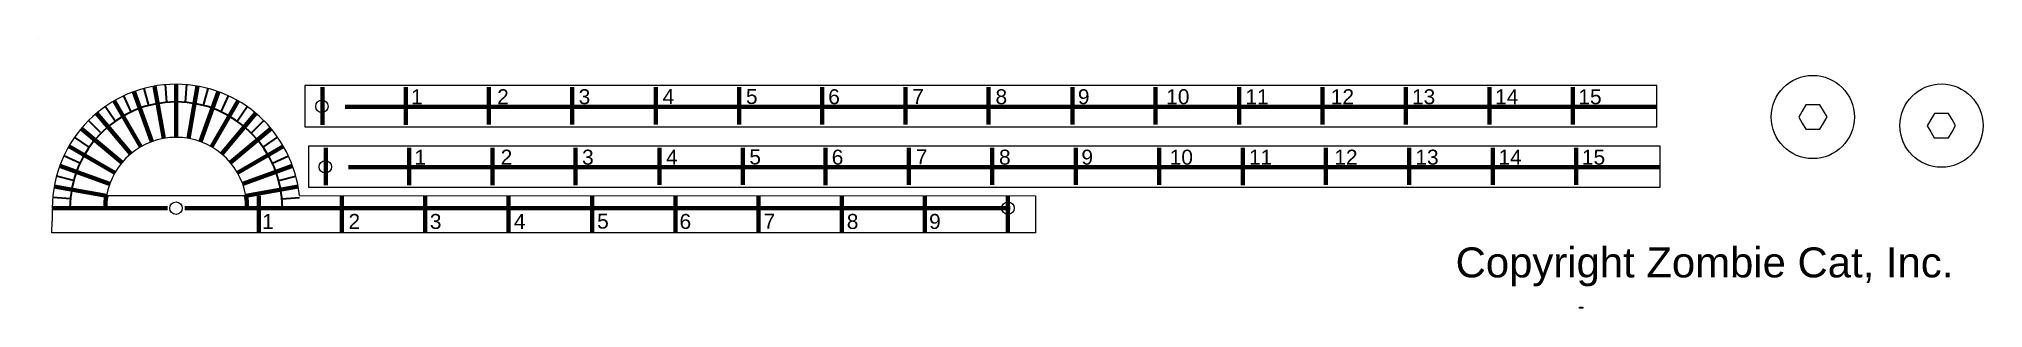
# Model space of a CAD drawing. Header units: inches. Extents: x -12 to 11.4, y 5.7 to 8.9.
import ezdxf

# ---------------------------------------------------------------- set-up
doc = ezdxf.new("R2010")
doc.units = ezdxf.units.IN
doc.header["$MEASUREMENT"] = 0
doc.header["$XCLIPFRAME"] = 0
doc.layers.add('Layer 1', color=7, linetype='Continuous')
doc.styles.add('0', font='Arial', dxfattribs={"height": 1})
doc.styles.add('1', font='Arial', dxfattribs={"height": 1})
doc.styles.add('10', font='Arial', dxfattribs={"height": 1})
doc.styles.add('11', font='Arial', dxfattribs={"height": 1})
doc.styles.add('12', font='Arial', dxfattribs={"height": 1})
doc.styles.add('13', font='Arial', dxfattribs={"height": 1})
doc.styles.add('14', font='Arial', dxfattribs={"height": 1})
doc.styles.add('15', font='Arial', dxfattribs={"height": 1})
doc.styles.add('16', font='Arial', dxfattribs={"height": 1})
doc.styles.add('17', font='Arial', dxfattribs={"height": 1})
doc.styles.add('18', font='Arial', dxfattribs={"height": 1})
doc.styles.add('19', font='Arial', dxfattribs={"height": 1})
doc.styles.add('2', font='Arial', dxfattribs={"height": 1})
doc.styles.add('20', font='Arial', dxfattribs={"height": 1})
doc.styles.add('21', font='Arial', dxfattribs={"height": 1})
doc.styles.add('22', font='Arial', dxfattribs={"height": 1})
doc.styles.add('23', font='Arial', dxfattribs={"height": 1})
doc.styles.add('24', font='Arial', dxfattribs={"height": 1})
doc.styles.add('25', font='Arial', dxfattribs={"height": 1})
doc.styles.add('26', font='Arial', dxfattribs={"height": 1})
doc.styles.add('27', font='Arial', dxfattribs={"height": 1})
doc.styles.add('28', font='Arial', dxfattribs={"height": 1})
doc.styles.add('29', font='Arial', dxfattribs={"height": 1})
doc.styles.add('3', font='Arial', dxfattribs={"height": 1})
doc.styles.add('30', font='Arial', dxfattribs={"height": 1})
doc.styles.add('31', font='Arial', dxfattribs={"height": 1})
doc.styles.add('32', font='Arial', dxfattribs={"height": 1})
doc.styles.add('33', font='Arial', dxfattribs={"height": 1})
doc.styles.add('34', font='Arial', dxfattribs={"height": 1})
doc.styles.add('35', font='Arial', dxfattribs={"height": 1})
doc.styles.add('36', font='Arial', dxfattribs={"height": 1})
doc.styles.add('37', font='Arial', dxfattribs={"height": 1})
doc.styles.add('38', font='Arial', dxfattribs={"height": 1})
doc.styles.add('4', font='Arial', dxfattribs={"height": 1})
doc.styles.add('5', font='Arial', dxfattribs={"height": 1})
doc.styles.add('6', font='Arial', dxfattribs={"height": 1})
doc.styles.add('7', font='Arial', dxfattribs={"height": 1})
doc.styles.add('8', font='Arial', dxfattribs={"height": 1})
doc.styles.add('9', font='Arial', dxfattribs={"height": 1})
picture_1 = doc.add_image_def('image1.jpg', size_in_pixel=(196, 69))

msp = doc.modelspace()

# ---------------------------------------------------------------- linework, layer by layer
at = {"layer": 'Layer 1', "color": 250, "lineweight": 9}
for centre in [(9.34, 7.995), (10.886, 7.892)]:
    msp.add_ellipse(centre, major_axis=(0, 0.5), ratio=1, dxfattribs=at)
for points in [[(-11.976, 8.933), (-11.976, 8.933), (-11.976, 8.933), (-11.976, 8.933)], [(-9.488, 7.048), (-9.488, 7.048), (-11.164, 7.048), (-11.164, 7.048)], [(-11.815, 6.9), (-11.815, 6.9), (-11.815, 6.9), (-11.815, 6.9)], [(-11.815, 6.893), (-11.815, 6.893), (-11.815, 6.745), (-11.815, 6.745)], [(-11.603, 6.9), (-11.603, 6.9), (-11.603, 6.9), (-11.603, 6.9)], [(-11.177, 6.9), (-11.177, 6.9), (-11.177, 6.9), (-11.177, 6.9)]]:
    msp.add_open_spline(points, degree=3, dxfattribs=at)
for points, knots in [([(-8.845, 7.051), (-8.921, 7.803), (-9.555, 8.389), (-10.326, 8.389), (-10.326, 8.389), (-11.148, 8.389), (-11.815, 7.722), (-11.815, 6.9)], [0, 0, 0, 0, 0.333333, 0.333333, 0.333333, 0.333333, 1, 1, 1, 1]), ([(7.464, 7.877), (7.464, 7.877), (-8.78, 7.877), (-8.78, 7.877), (-8.78, 7.877), (-8.78, 7.877), (-8.78, 8.373), (-8.78, 8.373), (-8.78, 8.373), (-8.78, 8.373), (7.464, 8.373), (7.464, 8.373), (7.464, 8.373), (7.464, 8.373), (7.464, 7.877), (7.464, 7.877)], [0, 0, 0, 0, 0.2, 0.2, 0.2, 0.2, 0.4, 0.4, 0.4, 0.4, 0.6, 0.6, 0.6, 0.6, 1, 1, 1, 1]), ([(-8.65, 8.123), (-8.65, 8.123), (-8.65, 8.123), (-8.65, 8.123), (-8.65, 8.123), (-8.65, 8.082), (-8.617, 8.048), (-8.575, 8.048), (-8.575, 8.048), (-8.534, 8.048), (-8.5, 8.082), (-8.5, 8.123), (-8.5, 8.123), (-8.5, 8.164), (-8.534, 8.198), (-8.575, 8.198), (-8.575, 8.198), (-8.617, 8.198), (-8.65, 8.164), (-8.65, 8.123)], [0, 0, 0, 0, 0.166667, 0.166667, 0.166667, 0.166667, 0.333333, 0.333333, 0.333333, 0.333333, 0.5, 0.5, 0.5, 0.5, 0.666667, 0.666667, 0.666667, 0.666667, 1, 1, 1, 1]), ([(9.256, 8.141), (9.256, 8.141), (9.341, 8.141), (9.341, 8.141), (9.341, 8.141), (9.341, 8.141), (9.426, 8.142), (9.426, 8.142), (9.426, 8.142), (9.426, 8.142), (9.468, 8.069), (9.468, 8.069), (9.468, 8.069), (9.468, 8.069), (9.511, 7.996), (9.511, 7.996), (9.511, 7.996), (9.511, 7.996), (9.468, 7.923), (9.468, 7.923), (9.468, 7.923), (9.468, 7.923), (9.425, 7.849), (9.425, 7.849), (9.425, 7.849), (9.425, 7.849), (9.34, 7.849), (9.34, 7.849), (9.34, 7.849), (9.34, 7.849), (9.255, 7.848), (9.255, 7.848), (9.255, 7.848), (9.255, 7.848), (9.212, 7.921), (9.212, 7.921), (9.212, 7.921), (9.212, 7.921), (9.17, 7.994), (9.17, 7.994), (9.17, 7.994), (9.17, 7.994), (9.213, 8.067), (9.213, 8.067), (9.213, 8.067), (9.213, 8.067), (9.256, 8.141), (9.256, 8.141)], [0, 0, 0, 0, 0.076923, 0.076923, 0.076923, 0.076923, 0.153846, 0.153846, 0.153846, 0.153846, 0.230769, 0.230769, 0.230769, 0.230769, 0.307692, 0.307692, 0.307692, 0.307692, 0.384615, 0.384615, 0.384615, 0.384615, 0.461538, 0.461538, 0.461538, 0.461538, 0.538462, 0.538462, 0.538462, 0.538462, 0.615385, 0.615385, 0.615385, 0.615385, 0.692308, 0.692308, 0.692308, 0.692308, 0.769231, 0.769231, 0.769231, 0.769231, 0.846154, 0.846154, 0.846154, 0.846154, 1, 1, 1, 1]), ([(10.802, 8.038), (10.802, 8.038), (10.887, 8.038), (10.887, 8.038), (10.887, 8.038), (10.887, 8.038), (10.972, 8.039), (10.972, 8.039), (10.972, 8.039), (10.972, 8.039), (11.014, 7.966), (11.014, 7.966), (11.014, 7.966), (11.014, 7.966), (11.056, 7.893), (11.056, 7.893), (11.056, 7.893), (11.056, 7.893), (11.013, 7.819), (11.013, 7.819), (11.013, 7.819), (11.013, 7.819), (10.971, 7.746), (10.971, 7.746), (10.971, 7.746), (10.971, 7.746), (10.886, 7.746), (10.886, 7.746), (10.886, 7.746), (10.886, 7.746), (10.8, 7.745), (10.8, 7.745), (10.8, 7.745), (10.8, 7.745), (10.758, 7.818), (10.758, 7.818), (10.758, 7.818), (10.758, 7.818), (10.716, 7.891), (10.716, 7.891), (10.716, 7.891), (10.716, 7.891), (10.759, 7.964), (10.759, 7.964), (10.759, 7.964), (10.759, 7.964), (10.802, 8.038), (10.802, 8.038)], [0, 0, 0, 0, 0.076923, 0.076923, 0.076923, 0.076923, 0.153846, 0.153846, 0.153846, 0.153846, 0.230769, 0.230769, 0.230769, 0.230769, 0.307692, 0.307692, 0.307692, 0.307692, 0.384615, 0.384615, 0.384615, 0.384615, 0.461538, 0.461538, 0.461538, 0.461538, 0.538462, 0.538462, 0.538462, 0.538462, 0.615385, 0.615385, 0.615385, 0.615385, 0.692308, 0.692308, 0.692308, 0.692308, 0.769231, 0.769231, 0.769231, 0.769231, 0.846154, 0.846154, 0.846154, 0.846154, 1, 1, 1, 1]), ([(-9.488, 7.048), (-9.558, 7.447), (-9.907, 7.751), (-10.326, 7.751), (-10.326, 7.751), (-10.746, 7.751), (-11.094, 7.447), (-11.164, 7.048)], [0, 0, 0, 0, 0.333333, 0.333333, 0.333333, 0.333333, 1, 1, 1, 1]), ([(7.505, 7.151), (7.505, 7.151), (-8.738, 7.151), (-8.738, 7.151), (-8.738, 7.151), (-8.738, 7.151), (-8.738, 7.647), (-8.738, 7.647), (-8.738, 7.647), (-8.738, 7.647), (7.505, 7.647), (7.505, 7.647), (7.505, 7.647), (7.505, 7.647), (7.505, 7.151), (7.505, 7.151)], [0, 0, 0, 0, 0.2, 0.2, 0.2, 0.2, 0.4, 0.4, 0.4, 0.4, 0.6, 0.6, 0.6, 0.6, 1, 1, 1, 1]), ([(-8.609, 7.397), (-8.609, 7.397), (-8.609, 7.397), (-8.609, 7.397), (-8.609, 7.397), (-8.609, 7.355), (-8.575, 7.322), (-8.534, 7.322), (-8.534, 7.322), (-8.492, 7.322), (-8.459, 7.355), (-8.459, 7.397), (-8.459, 7.397), (-8.459, 7.438), (-8.492, 7.472), (-8.534, 7.472), (-8.534, 7.472), (-8.575, 7.472), (-8.609, 7.438), (-8.609, 7.397)], [0, 0, 0, 0, 0.166667, 0.166667, 0.166667, 0.166667, 0.333333, 0.333333, 0.333333, 0.333333, 0.5, 0.5, 0.5, 0.5, 0.666667, 0.666667, 0.666667, 0.666667, 1, 1, 1, 1]), ([(-8.845, 7.051), (-8.845, 7.051), (-0.001, 7.048), (-0.001, 7.048), (-0.001, 7.048), (-0.001, 7.048), (-0.001, 6.604), (-0.001, 6.604), (-0.001, 6.604), (-0.001, 6.604), (-11.819, 6.604), (-11.819, 6.604), (-11.819, 6.604), (-11.819, 6.604), (-11.815, 6.745), (-11.815, 6.745)], [0, 0, 0, 0, 0.2, 0.2, 0.2, 0.2, 0.4, 0.4, 0.4, 0.4, 0.6, 0.6, 0.6, 0.6, 1, 1, 1, 1]), ([(-10.403, 6.9), (-10.403, 6.9), (-10.403, 6.9), (-10.403, 6.9), (-10.403, 6.9), (-10.403, 6.859), (-10.37, 6.825), (-10.328, 6.825), (-10.328, 6.825), (-10.287, 6.825), (-10.253, 6.859), (-10.253, 6.9), (-10.253, 6.9), (-10.253, 6.942), (-10.287, 6.975), (-10.328, 6.975), (-10.328, 6.975), (-10.37, 6.975), (-10.403, 6.942), (-10.403, 6.9)], [0, 0, 0, 0, 0.166667, 0.166667, 0.166667, 0.166667, 0.333333, 0.333333, 0.333333, 0.333333, 0.5, 0.5, 0.5, 0.5, 0.666667, 0.666667, 0.666667, 0.666667, 1, 1, 1, 1]), ([(-0.406, 6.9), (-0.406, 6.9), (-0.406, 6.9), (-0.406, 6.9), (-0.406, 6.9), (-0.406, 6.859), (-0.373, 6.825), (-0.331, 6.825), (-0.331, 6.825), (-0.29, 6.825), (-0.256, 6.859), (-0.256, 6.9), (-0.256, 6.9), (-0.256, 6.941), (-0.29, 6.975), (-0.331, 6.975), (-0.331, 6.975), (-0.373, 6.975), (-0.406, 6.941), (-0.406, 6.9)], [0, 0, 0, 0, 0.166667, 0.166667, 0.166667, 0.166667, 0.333333, 0.333333, 0.333333, 0.333333, 0.5, 0.5, 0.5, 0.5, 0.666667, 0.666667, 0.666667, 0.666667, 1, 1, 1, 1])]:
    msp.add_open_spline(points, degree=3, knots=knots, dxfattribs=at)
at = {"layer": 'Layer 1', "color": 250, "lineweight": 106}
for points in [[(-10.752, 7.637), (-10.752, 7.637), (-11.071, 8.19), (-11.071, 8.19)], [(-10.617, 7.7), (-10.617, 7.7), (-10.836, 8.3), (-10.836, 8.3)], [(-10.474, 7.738), (-10.474, 7.738), (-10.585, 8.367), (-10.585, 8.367)], [(-10.326, 7.751), (-10.326, 7.751), (-10.326, 8.389), (-10.326, 8.389)], [(-10.179, 7.738), (-10.179, 7.738), (-10.068, 8.367), (-10.068, 8.367)], [(-10.035, 7.7), (-10.035, 7.7), (-9.817, 8.3), (-9.817, 8.3)], [(-9.901, 7.637), (-9.901, 7.637), (-9.582, 8.19), (-9.582, 8.19)], [(-8.568, 7.903), (-8.568, 7.903), (-8.568, 8.352), (-8.568, 8.352)], [(-7.568, 8.352), (-7.568, 8.352), (-7.568, 7.903), (-7.568, 7.903)], [(-6.568, 7.904), (-6.568, 7.904), (-6.568, 8.352), (-6.568, 8.352)], [(-5.568, 8.352), (-5.568, 8.352), (-5.568, 7.904), (-5.568, 7.904)], [(-4.561, 7.905), (-4.561, 7.905), (-4.561, 8.352), (-4.561, 8.352)], [(-3.561, 8.352), (-3.561, 8.352), (-3.561, 7.905), (-3.561, 7.905)], [(-2.564, 8.353), (-2.564, 8.353), (-2.564, 7.904), (-2.564, 7.904)], [(-1.564, 7.905), (-1.564, 7.905), (-1.564, 8.353), (-1.564, 8.353)], [(-0.564, 8.353), (-0.564, 8.353), (-0.564, 7.905), (-0.564, 7.905)], [(0.443, 7.906), (0.443, 7.906), (0.443, 8.353), (0.443, 8.353)], [(1.443, 8.353), (1.443, 8.353), (1.443, 7.906), (1.443, 7.906)], [(2.448, 8.353), (2.448, 8.353), (2.448, 7.904), (2.448, 7.904)], [(3.448, 7.905), (3.448, 7.905), (3.448, 8.353), (3.448, 8.353)], [(4.448, 8.353), (4.448, 8.353), (4.448, 7.905), (4.448, 7.905)], [(5.455, 7.906), (5.455, 7.906), (5.455, 8.353), (5.455, 8.353)], [(6.455, 8.353), (6.455, 8.353), (6.455, 7.906), (6.455, 7.906)], [(-10.873, 7.552), (-10.873, 7.552), (-11.283, 8.041), (-11.283, 8.041)], [(-9.779, 7.552), (-9.779, 7.552), (-9.369, 8.041), (-9.369, 8.041)], [(-8.296, 8.119), (-8.296, 8.119), (7.464, 8.119), (7.464, 8.119)], [(-10.978, 7.447), (-10.978, 7.447), (-11.467, 7.858), (-11.467, 7.858)], [(-9.675, 7.447), (-9.675, 7.447), (-9.186, 7.857), (-9.186, 7.857)], [(-11.063, 7.326), (-11.063, 7.326), (-11.616, 7.645), (-11.616, 7.645)], [(-9.589, 7.326), (-9.589, 7.326), (-9.037, 7.645), (-9.037, 7.645)], [(-8.526, 7.177), (-8.526, 7.177), (-8.526, 7.626), (-8.526, 7.626)], [(-7.526, 7.626), (-7.526, 7.626), (-7.526, 7.177), (-7.526, 7.177)], [(-6.526, 7.178), (-6.526, 7.178), (-6.526, 7.626), (-6.526, 7.626)], [(-5.526, 7.626), (-5.526, 7.626), (-5.526, 7.178), (-5.526, 7.178)], [(-4.519, 7.179), (-4.519, 7.179), (-4.519, 7.626), (-4.519, 7.626)], [(-3.519, 7.626), (-3.519, 7.626), (-3.519, 7.179), (-3.519, 7.179)], [(-2.522, 7.627), (-2.522, 7.627), (-2.522, 7.178), (-2.522, 7.178)], [(-1.522, 7.179), (-1.522, 7.179), (-1.522, 7.627), (-1.522, 7.627)], [(-0.522, 7.627), (-0.522, 7.627), (-0.522, 7.179), (-0.522, 7.179)], [(0.485, 7.18), (0.485, 7.18), (0.485, 7.627), (0.485, 7.627)], [(1.485, 7.627), (1.485, 7.627), (1.485, 7.18), (1.485, 7.18)], [(2.489, 7.627), (2.489, 7.627), (2.489, 7.178), (2.489, 7.178)], [(3.489, 7.179), (3.489, 7.179), (3.489, 7.627), (3.489, 7.627)], [(4.489, 7.627), (4.489, 7.627), (4.489, 7.179), (4.489, 7.179)], [(5.496, 7.18), (5.496, 7.18), (5.496, 7.627), (5.496, 7.627)], [(6.496, 7.627), (6.496, 7.627), (6.496, 7.18), (6.496, 7.18)], [(-11.126, 7.191), (-11.126, 7.191), (-11.726, 7.41), (-11.726, 7.41)], [(-9.527, 7.191), (-9.527, 7.191), (-8.927, 7.41), (-8.927, 7.41)], [(-8.254, 7.393), (-8.254, 7.393), (7.505, 7.393), (7.505, 7.393)], [(-11.164, 7.048), (-11.164, 7.048), (-11.793, 7.159), (-11.793, 7.159)], [(-11.164, 7.048), (-11.173, 7), (-11.177, 6.951), (-11.177, 6.9)], [(-9.488, 7.048), (-9.488, 7.048), (-8.86, 7.159), (-8.86, 7.159)], [(-9.475, 6.9), (-9.475, 6.951), (-9.48, 7), (-9.488, 7.048)], [(-9.334, 6.599), (-9.334, 6.599), (-9.334, 7.049), (-9.334, 7.049)], [(-8.334, 7.049), (-8.334, 7.049), (-8.334, 6.599), (-8.334, 6.599)], [(-7.334, 6.6), (-7.334, 6.6), (-7.334, 7.049), (-7.334, 7.049)], [(-6.334, 7.049), (-6.334, 7.049), (-6.334, 6.6), (-6.334, 6.6)], [(-5.328, 6.601), (-5.328, 6.601), (-5.328, 7.049), (-5.328, 7.049)], [(-4.328, 7.049), (-4.328, 7.049), (-4.328, 6.601), (-4.328, 6.601)], [(-3.328, 6.601), (-3.328, 6.601), (-3.328, 7.049), (-3.328, 7.049)], [(-2.328, 7.049), (-2.328, 7.049), (-2.328, 6.601), (-2.328, 6.601)], [(-1.332, 6.605), (-1.332, 6.605), (-1.332, 7.052), (-1.332, 7.052)], [(-0.332, 7.052), (-0.332, 7.052), (-0.332, 6.605), (-0.332, 6.605)], [(-10.431, 6.9), (-10.431, 6.9), (-11.815, 6.9), (-11.815, 6.9)], [(-11.101, 6.9), (-11.101, 6.9), (-11.793, 6.9), (-11.793, 6.9)], [(-10.221, 6.9), (-10.221, 6.9), (-0.305, 6.9), (-0.305, 6.9)]]:
    msp.add_open_spline(points, degree=3, dxfattribs=at)
at = {"layer": 'Layer 1', "color": 250, "lineweight": 35}
for points in [[(-10.866, 8.057), (-10.866, 8.057), (-10.956, 8.25), (-10.956, 8.25)], [(-10.656, 8.133), (-10.656, 8.133), (-10.711, 8.339), (-10.711, 8.339)], [(-10.438, 8.172), (-10.438, 8.172), (-10.456, 8.384), (-10.456, 8.384)], [(-10.215, 8.172), (-10.215, 8.172), (-10.197, 8.384), (-10.197, 8.384)], [(-9.996, 8.133), (-9.996, 8.133), (-9.941, 8.339), (-9.941, 8.339)], [(-9.787, 8.057), (-9.787, 8.057), (-9.697, 8.25), (-9.697, 8.25)], [(-11.235, 7.809), (-11.235, 7.809), (-11.379, 7.953), (-11.379, 7.953)], [(-11.058, 7.946), (-11.058, 7.946), (-11.18, 8.12), (-11.18, 8.12)], [(-9.594, 7.946), (-9.594, 7.946), (-9.472, 8.12), (-9.472, 8.12)], [(-9.43, 7.797), (-9.43, 7.797), (-9.273, 7.953), (-9.273, 7.953)], [(-11.372, 7.632), (-11.372, 7.632), (-11.546, 7.754), (-11.546, 7.754)], [(-9.281, 7.632), (-9.281, 7.632), (-9.107, 7.754), (-9.107, 7.754)], [(-11.483, 7.44), (-11.483, 7.44), (-11.676, 7.53), (-11.676, 7.53)], [(-9.17, 7.44), (-9.17, 7.44), (-8.977, 7.53), (-8.977, 7.53)], [(-11.559, 7.231), (-11.559, 7.231), (-11.765, 7.286), (-11.765, 7.286)], [(-9.093, 7.231), (-9.093, 7.231), (-8.888, 7.286), (-8.888, 7.286)], [(-11.598, 7.012), (-11.598, 7.012), (-11.81, 7.03), (-11.81, 7.03)], [(-9.055, 7.012), (-9.055, 7.012), (-8.843, 7.03), (-8.843, 7.03)]]:
    msp.add_open_spline(points, degree=3, dxfattribs=at)
msp.add_open_spline([(-9.05, 6.9), (-9.05, 7.605), (-9.622, 8.177), (-10.326, 8.177), (-10.326, 8.177), (-11.031, 8.177), (-11.603, 7.605), (-11.603, 6.9)], degree=3, knots=[0, 0, 0, 0, 0.333333, 0.333333, 0.333333, 0.333333, 1, 1, 1, 1], dxfattribs=at)

# ---------------------------------------------------------------- texts
at = {"layer": 'Layer 1', "color": 250, "oblique": 0}
for s, height, style, p in [('1', 0.18, '24', (-7.505, 8.149)), ('2', 0.18, '25', (-6.469, 8.149)), ('3', 0.18, '26', (-5.49, 8.149)), ('4', 0.18, '27', (-4.481, 8.15)), ('5', 0.18, '28', (-3.48, 8.152)), ('6', 0.18, '29', (-2.491, 8.149)), ('7', 0.18, '30', (-1.481, 8.152)), ('8', 0.18, '31', (-0.481, 8.149)), ('9', 0.18, '32', (0.509, 8.149)), ('10', 0.18, '33', (1.57, 8.149)), ('11', 0.18, '34', (2.522, 8.149)), ('12', 0.18, '35', (3.548, 8.149)), ('13', 0.18, '36', (4.523, 8.149)), ('14', 0.18, '37', (5.522, 8.149)), ('15', 0.18, '38', (6.523, 8.149)), ('1', 0.18, '9', (-7.463, 7.423)), ('2', 0.18, '10', (-6.427, 7.423)), ('3', 0.18, '11', (-5.449, 7.423)), ('4', 0.18, '12', (-4.439, 7.423)), ('5', 0.18, '13', (-3.439, 7.426)), ('6', 0.18, '14', (-2.449, 7.423)), ('7', 0.18, '15', (-1.439, 7.426)), ('8', 0.18, '16', (-0.439, 7.423)), ('9', 0.18, '17', (0.551, 7.423)), ('10', 0.18, '18', (1.612, 7.423)), ('11', 0.18, '19', (2.564, 7.423)), ('12', 0.18, '20', (3.59, 7.423)), ('13', 0.18, '21', (4.564, 7.423)), ('14', 0.18, '22', (5.563, 7.423)), ('15', 0.18, '23', (6.565, 7.423)), ('1', 0.18, '0', (-9.293, 6.651)), ('2', 0.18, '1', (-8.256, 6.651)), ('3', 0.18, '2', (-7.278, 6.651)), ('4', 0.18, '3', (-6.268, 6.652)), ('5', 0.18, '4', (-5.268, 6.655)), ('6', 0.18, '5', (-4.278, 6.651)), ('7', 0.18, '6', (-3.268, 6.654)), ('8', 0.18, '7', (-2.268, 6.651)), ('9', 0.18, '8', (-1.279, 6.651)), ('Copyright Zombie Cat, Inc.', 0.36, '0', (5.048, 6.069))]:
    msp.add_text(s, height=height, dxfattribs=dict(at, style=style)).set_placement(p)

# ---------------------------------------------------------------- pictures from other files: only their frames are drawn
at = {"layer": 'Layer 1', "color": 250}
image = msp.add_image(picture_1, insert=(6.442, 4.829), size_in_units=(2.722, 0.958), dxfattribs=at)
image.set_boundary_path([(6.44, 4.83), (9.17, 5.79)])
image.dxf.flags = 3

doc.saveas('drawing.dxf')
